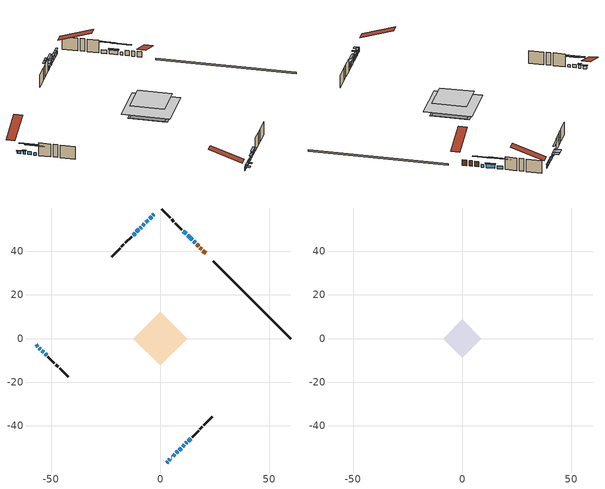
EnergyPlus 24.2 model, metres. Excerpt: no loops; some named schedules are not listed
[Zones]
conditioned space
 floor outside (Floor1 construction): -0.96,0 0,0.96 0.96,0 0,-0.96 z0.21
 floor adiabatic (Floor3 construction): -8.79,0 0,8.79 8.79,0 0,-8.79 z0.21
 floor adiabatic (AdiabaticFloorConstruction): -12.37,0 0,12.37 12.37,0 0,-12.37 z2.65
 floor foundation (Slab1 construction): -8.86,1.17 -1.17,8.86 8.86,-1.17 1.17,-8.86 z-0.3
 wall outside (AdiabaticWallConstruction 1): 20.79,39.02 19.59,40.22 / 18.94,40.88 18.2,41.61 / 17.55,42.27 16.63,43.19 z0.21:2.24
 wall outside (AdiabaticWallConstruction): 2.91,-56.9 3.33,-56.49 / 3.98,-55.83 4.4,-55.42 / -2.91,56.9 -3.33,56.49 z0.21:1.45; 15.97,43.85 15.32,44.49 z0.21:1.28; -56.9,-2.91 -56.04,-3.78 / -52.78,-7.04 -52.13,-7.69 z0.21:1.13; -3.98,55.83 -4.85,54.97 / -5.5,54.31 -6.58,53.24 / 8.69,-51.12 9.56,-50.26 / 14.67,45.15 12.51,47.31 z0.21:1.73; 5.05,-54.76 5.22,-54.6 z0.21:1.46; -7.24,52.58 -8.1,51.72 / 5.87,-53.94 6.73,-53.08 / 7.39,-52.43 8.04,-51.78 / -55.39,-4.43 -54.95,-4.86 / -8.75,51.06 -9.17,50.65 / 11.73,-48.08 12.16,-47.65 / -9.83,49.99 -10.9,48.91 / -11.56,48.26 -12.42,47.39 / 12.82,-47 13.94,-45.88 / -54.3,-5.52 -53.43,-6.38 / 11.85,47.96 10.56,49.26 z0.21:1.43; 10.21,-49.6 11.08,-48.74 z0.21:2.19
 wall outside (Wall1 construction): 14.59,-45.22 17.55,-42.27 / -51.47,-8.34 -48.52,-11.3 / -13.08,46.74 -16.03,43.78 / 9.9,49.91 6.95,52.87 z0.21:5.09
 wall outside (Wall2 construction): 18.2,-41.61 19.3,-40.52 / -47.86,-11.95 -46.77,-13.05 / -16.69,43.12 -17.79,42.03 / 6.29,53.52 5.19,54.62 z0.21:5.09
 wall outside (Wall3 construction): 19.96,-39.86 23.84,-35.98 / -46.11,-13.71 -42.23,-17.59 / -18.45,41.37 -22.33,37.49 / 4.54,55.28 0.66,59.16 z0.21:5.09
 wall foundation (FoundationWall1 construction): 59.82,0 24.36,35.45 z-0.3:0.21
 window (WindowConstruction 18): 2.91,-56.9 3.33,-56.49 z0.21:1.45
 window (WindowConstruction 6): 15.97,43.85 15.32,44.49 z0.21:1.28
 window (WindowConstruction 21): 3.98,-55.83 4.4,-55.42 z0.21:1.45
 window (WindowConstruction 22): -2.91,56.9 -3.33,56.49 z0.21:1.45
 window (WindowConstruction 7): -56.9,-2.91 -56.04,-3.77 z0.21:1.12
 window (WindowConstruction 8): -3.98,55.83 -4.84,54.97 z0.21:1.73
 window (WindowConstruction 9): -5.5,54.31 -6.58,53.24 z0.21:1.73
 window (WindowConstruction 19): 5.05,-54.76 5.21,-54.6 z0.21:1.45
 window (WindowConstruction 10): -7.24,52.58 -8.1,51.72 z0.21:1.43
 window (WindowConstruction 11): 5.87,-53.94 6.73,-53.08 z0.21:1.43
 window (WindowConstruction 12): 7.39,-52.43 8.04,-51.78 z0.21:1.43
 window (WindowConstruction 13): 8.69,-51.12 9.56,-50.26 z0.21:1.73
 window (WindowConstruction 14): 10.21,-49.6 11.08,-48.74 z0.21:2.19
 window (WindowConstruction 15): -55.38,-4.43 -54.95,-4.86 z0.21:1.43
 window (WindowConstruction 16): 14.67,45.15 12.51,47.31 z0.21:1.73
 window (WindowConstruction 20): -8.76,51.06 -9.17,50.65 z0.21:1.43
 window (WindowConstruction 17): 11.73,-48.08 12.16,-47.65 z0.21:1.43
 window (WindowConstruction): -9.83,49.99 -10.9,48.91 z0.21:1.43
 window (WindowConstruction 1): -11.56,48.26 -12.42,47.39 z0.21:1.43
 window (WindowConstruction 2): 12.82,-47 13.93,-45.88 z0.21:1.43
 window (WindowConstruction 3): -54.3,-5.52 -53.43,-6.38 z0.21:1.43
 window (WindowConstruction 4): -52.78,-7.04 -52.13,-7.68 z0.21:1.12
 window (WindowConstruction 5): 11.85,47.96 10.56,49.26 z0.21:1.43
 door (Door): 20.79,39.02 19.59,40.22 z0.21:2.24
 door (Door 1): 18.94,40.88 18.2,41.61 z0.21:2.24
 door (Door 2): 17.55,42.27 16.63,43.19 z0.21:2.24
 ceiling adiabatic (AdiabaticFloorConstruction): 0,-12.37 12.37,0 0,12.37 -12.37,0 z2.65
attic - vented
 floor to conditioned space (Floor2 construction Reversed): -8.79,0 0,8.79 8.79,0 0,-8.79 z5.09
 roof outside (Roof1 construction): 2.26,-57.56,5.09 -6.3,-49,9.12 -8.56,-51.26,9.12 0,-59.82,5.09; -57.56,-2.26,5.09 -49,6.3,9.12 -51.26,8.56,9.12 -59.82,0,5.09; -2.26,57.56,5.09 6.3,49,9.12 8.56,51.26,9.12 0,59.82,5.09; 21.45,38.37,5.09 12.89,29.81,9.12 15.15,27.55,9.12 23.7,36.11,5.09
shading: 3.54,-56.28 2.7,-57.11 3.99,-58.41 4.83,-57.57 z1.75; 13.17,46.65 18.13,41.69 18.56,42.12 13.6,47.08 z4.33; 4.83,-54.99 3.55,-56.26 3.98,-56.7 5.26,-55.42 z2.06; -3.76,56.06 -2.48,57.33 -2.91,57.77 -4.19,56.49 z2.06; -55.83,-3.99 -57.11,-2.7 -57.55,-3.13 -56.26,-4.42 z1.42; -5.06,54.76 -3.77,56.04 -4.2,56.48 -5.49,55.19 z2.03; -6.79,53.03 -5.29,54.53 -5.72,54.96 -7.22,53.46 z2.03; 5.43,-54.39 4.84,-54.97 6.14,-56.27 6.72,-55.68 z1.75; -8.31,51.51 -7.03,52.79 -7.46,53.22 -8.74,51.94 z1.73; 6.95,-52.87 5.66,-54.16 6.09,-54.59 7.38,-53.3 z1.73; 8.25,-51.57 7.18,-52.64 7.61,-53.07 8.68,-52 z1.73; 10.2,-49.62 8.05,-51.77 8.48,-52.2 10.63,-50.05 z2.65; 11.94,-47.88 9.35,-50.46 9.78,-50.9 12.37,-48.31 z3.41; -54.74,-5.07 -55.6,-4.22 -56.03,-4.65 -55.17,-5.5 z1.73; 12.3,47.52 14.88,44.94 15.31,45.37 12.73,47.95 z2.03; -9.6,50.22 -8.32,51.49 -10.05,53.22 -11.33,51.94 z2.04; 12.59,-47.22 11.3,-48.51 11.51,-48.73 12.81,-47.43 z2.04; -11.33,48.48 -9.39,50.42 -11.12,52.15 -13.06,50.21 z2.04; -14.58,45.24 -9.4,50.41 -9.83,50.84 -15.01,45.67 z4.48; 14.15,-45.67 12.61,-47.21 13.04,-47.64 14.58,-46.1 z1.73; -51.28,-8.54 -56.45,-3.36 -56.89,-3.79 -51.71,-8.97 z4.48; -49.97,-9.84 -54.94,-4.88 -55.37,-5.31 -50.4,-10.27 z4.18; 8.4,51.41 14.01,45.8 14.44,46.24 8.83,51.84 z4.48
[Building]
Building 1: Terrain=Suburbs
[Site:Location]
Whitehorse AP_YT: Latitude {deg}=60.71; Longitude {deg}=-135.07; Time Zone {hr}=-8; Elevation {m}=706; Keep Site Location Information=Yes
[Site:GroundTemperature:Shallow]
-5.4229, -7.73249, -7.91745, -6.82143, -2.42154, 1.95786, 5.75456, 8.15968, 8.36401, 6.40785, 2.70796, -1.53709
[Site:WaterMainsTemperature]
Calculation Method=Schedule; Temperature Schedule=mains temperature schedule
[Material] Roughness=Rough; Thermal Absorptance=0.9
Name | Thickness {m} | Conductivity {W/m-K} | Density {kg/m3} | Specific Heat {J/kg-K} | Solar Absorptance | Visible Absorptance
asphalt or fiberglass shingles | 0.00635 | 0.162714 | 1121.4 | 1465.45 | 0.4 | 0.4
ceiling loosefill ins | 0.254 | 0.0480833 | 16.02 | 1046.75 | 0.7 | 0.7
ceiling stud and cavity | 0.1397 | 0.07513 | 65.682 | 1177.47 | 0.7 | 0.7
concrete 4.0 in. | 0.1016 | 1.803125 | 2242.8 | 837.4 | 0.7 | 0.7
concrete 8.0 in. | 0.2032 | 1.803125 | 2242.8 | 837.4 | 0.7 | 0.7
door material | 0.04445 | 0.0451087 | 512.64 | 1214.23 | 0.7 | 0.7
exterior vertical ins | 0.00139922 | 0.029427 | 32.04 | 1214.23 | 0.7 | 0.7
floor covering | 0.0127 | 0.0433444 | 54.468 | 1339.84 | 0.6 | 0.6
floor covering 1 | 0.0127 | 9.015625 | 54.468 | 1339.84 | 0.6 | 0.6
floor rigid ins | 0.103632 | 0.029427 | 32.04 | 1214.23 | 0.7 | 0.7
floor rigid ins 1; wall rigid ins 1 | 0.512978 | 0.029427 | 32.04 | 1214.23 | 0.7 | 0.7
floor stud and cavity | 0.1397 | 0.135112 | 92.3553 | 1139.71 | 0.7 | 0.7
floor stud and cavity 1 | 0.0889 | 0.233522 | 50.32683 | 1063.81 | 0.7 | 0.7
floor stud and cavity 2 | 0.1397 | 1.75129 | 37.0049 | 1207.88 | 0.7 | 0.7
furniture material conditioned space 1 | 0.1524 | 0.115458 | 640.8 | 1214.23 | 0.6 | 0.6
gypsum board | 0.0127 | 0.160291 | 801 | 837.4 | 0.6 | 0.6
gypsum board 1 | 0.0127 | 0.160291 | 801 | 837.4 | 0.7 | 0.7
osb sheathing 0.5 in. | 0.0127 | 0.115458 | 512.64 | 1214.23 | 0.7 | 0.7
osb sheathing 0.75 in. | 0.01905 | 0.115458 | 512.64 | 1214.23 | 0.7 | 0.7
wall rigid ins | 0.051816 | 0.029427 | 32.04 | 1214.23 | 0.7 | 0.7
wall stud and cavity | 0.1397 | 0.230639 | 139.0536 | 1170.24 | 0.7 | 0.7
wall stud and cavity 1 | 0.1397 | 0.204483 | 139.0536 | 1170.24 | 0.7 | 0.7
wall stud and cavity 2 | 0.1397 | 0.221002 | 139.0536 | 1170.24 | 0.7 | 0.7
wall stud and cavity 3 | 0.0889 | 0.380278 | 52.3479 | 1209.89 | 0.7 | 0.7
wall stud and cavity 4 | 0.0889 | 0.391764 | 83.0341 | 1211.67 | 0.7 | 0.7
wood siding | 0.0254 | 0.102417 | 544.68 | 1172.36 | 0.4 | 0.4
wood siding 1; wood siding 2 | 0.0254 | 0.102417 | 544.68 | 1172.36 | 0.7 | 0.7
[WindowMaterial:SimpleGlazingSystem]
Name | U-Factor {W/m2-K} | Solar Heat Gain Coefficient
WindowMaterial | 0.944819 | 0.25
WindowMaterial 1 | 0.969802 | 0.25
WindowMaterial 10 | 0.921539 | 0.25
WindowMaterial 11 | 1.104371 | 0.23
WindowMaterial 12 | 1.51432 | 0.18
WindowMaterial 13 | 2.76291 | 0.62
WindowMaterial 2 | 0.941412 | 0.25
WindowMaterial 3 | 1.05157 | 0.24
WindowMaterial 4 | 1.095854 | 0.23
WindowMaterial 5 | 1.02885 | 0.24
WindowMaterial 6 | 1.13163 | 0.23
WindowMaterial 7 | 1.07428 | 0.23
WindowMaterial 8 | 0.9187 | 0.25
WindowMaterial 9 | 1.01182 | 0.24
[Construction]
AdiabaticFloorConstruction: floor stud and cavity 2, floor rigid ins 1, osb sheathing 0.75 in., floor covering
AdiabaticWallConstruction: wood siding 1, wall rigid ins 1, wall stud and cavity 3, gypsum board
AdiabaticWallConstruction 1: wood siding 2, wall rigid ins 1, wall stud and cavity 3, gypsum board
Door; Door 1; Door 2: door material
Floor1 construction: floor stud and cavity, floor rigid ins, osb sheathing 0.75 in., floor covering
Floor2 construction Reversed: gypsum board, ceiling stud and cavity, ceiling loosefill ins
Floor3 construction: floor stud and cavity 1, floor covering 1
FoundationWall1 construction: concrete 8.0 in., gypsum board 1
furniture construction conditioned space 1: furniture material conditioned space 1
PartitionWallConstruction: gypsum board, wall stud and cavity 4, gypsum board
Roof1 construction: asphalt or fiberglass shingles
Slab1 construction: concrete 4.0 in.
Wall1 construction: wood siding, wall rigid ins, osb sheathing 0.5 in., wall stud and cavity, gypsum board
Wall2 construction: wood siding, wall rigid ins, osb sheathing 0.5 in., wall stud and cavity 1, gypsum board
Wall3 construction: wood siding, wall rigid ins, osb sheathing 0.5 in., wall stud and cavity 2, gypsum board
WindowConstruction: WindowMaterial
WindowConstruction 1; WindowConstruction 10; WindowConstruction 11; WindowConstruction 3: WindowMaterial 1
WindowConstruction 12: WindowMaterial 9
WindowConstruction 13; WindowConstruction 16; WindowConstruction 8: WindowMaterial 7
WindowConstruction 14: WindowMaterial 10
WindowConstruction 15; WindowConstruction 17; WindowConstruction 5: WindowMaterial 4
WindowConstruction 18: WindowMaterial 11
WindowConstruction 19: WindowMaterial 12
WindowConstruction 2: WindowMaterial 2
WindowConstruction 20; WindowConstruction 21; WindowConstruction 22: WindowMaterial 13
WindowConstruction 4: WindowMaterial 3
WindowConstruction 6: WindowMaterial 5
WindowConstruction 7: WindowMaterial 6
WindowConstruction 9: WindowMaterial 8
[Zone] Multiplier=1; Part of Total Floor Area=Yes
Name | Volume {m3}
attic - vented | 101.116
conditioned space | 824.4
[Space]
Name | Zone | Volume {m3}
attic - vented 1 | attic - vented | 101.116
conditioned space 1 | conditioned space | 824.4
[ZoneInfiltration:EffectiveLeakageArea]
infil attic - vented 1: Zone or Space=attic - vented 1; Schedule=Always On Discrete; Effective Air Leakage Area {cm2}=4875.79; Stack Coefficient=0.000280535; Wind Coefficient=1.13165e-05
[ZoneMixing]
whole house fan mix: Zone or Space=attic - vented; Schedule=Always On Continuous; Design Flow Rate Calculation Method=Flow/Zone; Design Flow Rate {m3/s}=0; Source Zone or Space=conditioned space
[SurfaceProperty:ExposedFoundationPerimeter]
Slab1: Exposed Perimeter Calculation Method=TotalExposedPerimeter; Total Exposed Perimeter {m}=50.14
[InternalMass] Zone or ZoneList=conditioned space; Space or SpaceList=conditioned space 1
Name | Construction | Surface Area {m2}
furniture mass conditioned space 1 | furniture construction conditioned space 1 | 246.584
partition wall mass | PartitionWallConstruction | 462.06
[Lights]
interior lighting: Zone or ZoneList or Space or SpaceList=conditioned space 1; Schedule=interior lighting schedule; Design Level Calculation Method=LightingLevel; Lighting Level {W}=343.2; Return Air Fraction=0; Fraction Radiant=0.6; Fraction Visible=0.2; Fraction Replaceable=1
[People]
occupants: Zone or ZoneList or Space or SpaceList=conditioned space 1; Number of People Schedule=occupants schedule; Number of People Calculation Method=People; Number of People=3; Fraction Radiant=0.314171; Sensible Heat Fraction=0.56303; Activity Level Schedule=occupants activity schedule; Carbon Dioxide Generation Rate {m3/s-W}=0; Enable ASHRAE 55 Comfort Warnings=No; Mean Radiant Temperature Calculation Type=EnclosureAveraged
[ElectricEquipment] Zone or ZoneList or Space or SpaceList=conditioned space 1; Design Level Calculation Method=EquipmentLevel
Name | Schedule | Design Level {W} | Fraction Latent | Fraction Radiant | Fraction Lost
clothes dryer | clothes dryer schedule | 140.772 | 0.015 | 0.081 | 0.85
clothes washer | clothes washer schedule | 32.1985 | 0.03 | 0.162 | 0.7
cooking range | cooking range schedule | 215.147 | 0.08 | 0.432 | 0.2
dishwasher | dishwasher schedule | 66.8632 | 0.3 | 0.18 | 0.4
fridge | fridge schedule | 72.9452 | 0 | 0.6 | 0
mech vent bath fan 0 | mech vent bath fan 0 schedule | 25.1 | 0 | 0 | 1
mech vent bath fan 1 | mech vent bath fan 1 schedule | 25.1 | 0 | 0 | 1
mech vent house fan | mech vent house fan schedule | 19.9167 | 0 | 0 | 0.5
mech vent house fan cfis | mech vent house fan cfis schedule | 0 | 0 | 0 | 0
mech vent range fan 0 | mech vent range fan 0 schedule | 57 | 0 | 0 | 1
misc plug loads | misc plug loads schedule | 494.7 | 0.045 | 0.513 | 0.1
whole house fan | Always On Discrete | 0 | 0 | 0 | 1
[OtherEquipment] Zone or ZoneList or Space or SpaceList=conditioned space 1; Design Level Calculation Method=EquipmentLevel
Name | Fuel Type | Schedule | Design Level {W} | Fraction Latent | Fraction Radiant | Fraction Lost
clothes dryer 1 | Electricity | clothes dryer schedule | 0 | 0.015 | 0.081 | 0.85
cooking range 1 | Electricity | cooking range schedule | 0 | 0.08 | 0.432 | 0.2
general water use latent | None | general water use schedule | 62.594 | 1 | 0 | 0
general water use sensible | None | general water use schedule | -61.6891 | 0 | 0.6 | 0
mech vent house fan latent load | None | Always On Discrete | 0 | 1 | 0 | 0
mech vent house fan sensible load | None | Always On Discrete | 0 | 0 | 0 | 0
water heater energy adjustment1 | Electricity | Always On Discrete | 0.01 | 0 | 0 | 1
[ZoneInfiltration:DesignFlowRate] Zone or ZoneList or Space or SpaceList=conditioned space 1; Schedule=Always On Discrete; Design Flow Rate Calculation Method=Flow/Zone; Design Flow Rate {m3/s}=0
infil flow; natural vent flow; whole house fan flow
[Foundation:Kiva]
Foundation Kiva 1: Initial Indoor Air Temperature {C}=18; Wall Height Above Grade {m}=0.209977; Wall Depth Below Slab {m}=0.2032; Custom Block Material Name 1=exterior vertical ins; Custom Block Depth 1 {m}=0.509991; Custom Block X Position 1 {m}=0.2159; Custom Block Z Position 1 {m}=0
[Foundation:Kiva:Settings]
Soil Conductivity {W/m-K}=0.849921; Soil Density {kg/m3}=1842.3; Soil Specific Heat {J/kg-K}=418.7; Ground Solar Absorptivity=0.9; Ground Thermal Absorptivity=0.9; Ground Surface Roughness {m}=0.03; Far-Field Width {m}=40; Deep-Ground Boundary Condition=ZeroFlux; Deep-Ground Depth {m}=40; Minimum Cell Dimension {m}=0.2; Maximum Cell Growth Coefficient=3; Simulation Timestep=Timestep
[Exterior:Lights]
exterior lighting: Schedule=exterior lighting schedule; Design Level {W}=75.6
[Schedule:Constant]
Name | Hourly Value
Always On Continuous; mech vent house fan schedule; mech vent house fan cfis schedule; Always On Discrete | 1
occupants activity schedule | 117.228
fridge schedule | 0
[Schedule:Week:Daily]
interior lighting schedule Week Rule - Jan1-Jan27: interior lighting schedule day, interior lighting schedule day, interior lighting schedule day, interior lighting schedule day, interior lighting schedule day, interior lighting schedule day, interior lighting schedule day, interior lighting schedule default day, interior lighting schedule default day, interior lighting schedule default day, interior lighting schedule default day, interior lighting schedule default day
interior lighting schedule Week Rule - Jan28-Feb3: interior lighting schedule day, interior lighting schedule day, interior lighting schedule day, interior lighting schedule day, interior lighting schedule day 1, interior lighting schedule day 1, interior lighting schedule day 1, interior lighting schedule default day, interior lighting schedule default day, interior lighting schedule default day, interior lighting schedule default day, interior lighting schedule default day
interior lighting schedule Week Rule - Feb4-Feb24: interior lighting schedule day 1, interior lighting schedule day 1, interior lighting schedule day 1, interior lighting schedule day 1, interior lighting schedule day 1, interior lighting schedule day 1, interior lighting schedule day 1, interior lighting schedule default day, interior lighting schedule default day, interior lighting schedule default day, interior lighting schedule default day, interior lighting schedule default day
interior lighting schedule Week Rule - Feb25-Mar3: interior lighting schedule day 1, interior lighting schedule day 1, interior lighting schedule day 1, interior lighting schedule day 1, interior lighting schedule day 2, interior lighting schedule day 2, interior lighting schedule day 2, interior lighting schedule default day, interior lighting schedule default day, interior lighting schedule default day, interior lighting schedule default day, interior lighting schedule default day
interior lighting schedule Week Rule - Mar4-Mar31: interior lighting schedule day 2, interior lighting schedule day 2, interior lighting schedule day 2, interior lighting schedule day 2, interior lighting schedule day 2, interior lighting schedule day 2, interior lighting schedule day 2, interior lighting schedule default day, interior lighting schedule default day, interior lighting schedule default day, interior lighting schedule default day, interior lighting schedule default day
interior lighting schedule Week Rule - Apr1-Apr28: interior lighting schedule day 3, interior lighting schedule day 3, interior lighting schedule day 3, interior lighting schedule day 3, interior lighting schedule day 3, interior lighting schedule day 3, interior lighting schedule day 3, interior lighting schedule default day, interior lighting schedule default day, interior lighting schedule default day, interior lighting schedule default day, interior lighting schedule default day
interior lighting schedule Week Rule - Apr29-May5: interior lighting schedule day 3, interior lighting schedule day 3, interior lighting schedule day 4, interior lighting schedule day 4, interior lighting schedule day 4, interior lighting schedule day 4, interior lighting schedule day 4, interior lighting schedule default day, interior lighting schedule default day, interior lighting schedule default day, interior lighting schedule default day, interior lighting schedule default day
interior lighting schedule Week Rule - May6-May26: interior lighting schedule day 4, interior lighting schedule day 4, interior lighting schedule day 4, interior lighting schedule day 4, interior lighting schedule day 4, interior lighting schedule day 4, interior lighting schedule day 4, interior lighting schedule default day, interior lighting schedule default day, interior lighting schedule default day, interior lighting schedule default day, interior lighting schedule default day
interior lighting schedule Week Rule - May27-Jun2: interior lighting schedule day 4, interior lighting schedule day 4, interior lighting schedule day 4, interior lighting schedule day 4, interior lighting schedule day 4, interior lighting schedule day 5, interior lighting schedule day 5, interior lighting schedule default day, interior lighting schedule default day, interior lighting schedule default day, interior lighting schedule default day, interior lighting schedule default day
interior lighting schedule Week Rule - Jun3-Jun30: interior lighting schedule day 5, interior lighting schedule day 5, interior lighting schedule day 5, interior lighting schedule day 5, interior lighting schedule day 5, interior lighting schedule day 5, interior lighting schedule day 5, interior lighting schedule default day, interior lighting schedule default day, interior lighting schedule default day, interior lighting schedule default day, interior lighting schedule default day
interior lighting schedule Week Rule - Jul1-Jul28: interior lighting schedule day 6, interior lighting schedule day 6, interior lighting schedule day 6, interior lighting schedule day 6, interior lighting schedule day 6, interior lighting schedule day 6, interior lighting schedule day 6, interior lighting schedule default day, interior lighting schedule default day, interior lighting schedule default day, interior lighting schedule default day, interior lighting schedule default day
interior lighting schedule Week Rule - Jul29-Aug4: interior lighting schedule day 6, interior lighting schedule day 6, interior lighting schedule day 6, interior lighting schedule day 7, interior lighting schedule day 7, interior lighting schedule day 7, interior lighting schedule day 7, interior lighting schedule default day, interior lighting schedule default day, interior lighting schedule default day, interior lighting schedule default day, interior lighting schedule default day
interior lighting schedule Week Rule - Aug5-Aug25: interior lighting schedule day 7, interior lighting schedule day 7, interior lighting schedule day 7, interior lighting schedule day 7, interior lighting schedule day 7, interior lighting schedule day 7, interior lighting schedule day 7, interior lighting schedule default day, interior lighting schedule default day, interior lighting schedule default day, interior lighting schedule default day, interior lighting schedule default day
interior lighting schedule Week Rule - Aug26-Sep1: interior lighting schedule day 7, interior lighting schedule day 7, interior lighting schedule day 7, interior lighting schedule day 7, interior lighting schedule day 7, interior lighting schedule day 7, interior lighting schedule day 8, interior lighting schedule default day, interior lighting schedule default day, interior lighting schedule default day, interior lighting schedule default day, interior lighting schedule default day
interior lighting schedule Week Rule - Sep2-Sep29: interior lighting schedule day 8, interior lighting schedule day 8, interior lighting schedule day 8, interior lighting schedule day 8, interior lighting schedule day 8, interior lighting schedule day 8, interior lighting schedule day 8, interior lighting schedule default day, interior lighting schedule default day, interior lighting schedule default day, interior lighting schedule default day, interior lighting schedule default day
interior lighting schedule Week Rule - Sep30-Oct6: interior lighting schedule day 8, interior lighting schedule day 9, interior lighting schedule day 9, interior lighting schedule day 9, interior lighting schedule day 9, interior lighting schedule day 9, interior lighting schedule day 9, interior lighting schedule default day, interior lighting schedule default day, interior lighting schedule default day, interior lighting schedule default day, interior lighting schedule default day
interior lighting schedule Week Rule - Oct7-Oct27: interior lighting schedule day 9, interior lighting schedule day 9, interior lighting schedule day 9, interior lighting schedule day 9, interior lighting schedule day 9, interior lighting schedule day 9, interior lighting schedule day 9, interior lighting schedule default day, interior lighting schedule default day, interior lighting schedule default day, interior lighting schedule default day, interior lighting schedule default day
interior lighting schedule Week Rule - Oct28-Nov3: interior lighting schedule day 9, interior lighting schedule day 9, interior lighting schedule day 9, interior lighting schedule day 9, interior lighting schedule day 10, interior lighting schedule day 10, interior lighting schedule day 10, interior lighting schedule default day, interior lighting schedule default day, interior lighting schedule default day, interior lighting schedule default day, interior lighting schedule default day
interior lighting schedule Week Rule - Nov4-Nov24: interior lighting schedule day 10, interior lighting schedule day 10, interior lighting schedule day 10, interior lighting schedule day 10, interior lighting schedule day 10, interior lighting schedule day 10, interior lighting schedule day 10, interior lighting schedule default day, interior lighting schedule default day, interior lighting schedule default day, interior lighting schedule default day, interior lighting schedule default day
interior lighting schedule Week Rule - Nov25-Dec1: interior lighting schedule day 10, interior lighting schedule day 10, interior lighting schedule day 10, interior lighting schedule day 10, interior lighting schedule day 10, interior lighting schedule day 10, interior lighting schedule day 11, interior lighting schedule default day, interior lighting schedule default day, interior lighting schedule default day, interior lighting schedule default day, interior lighting schedule default day
interior lighting schedule Week Rule - Dec2-Dec31: interior lighting schedule day 11, interior lighting schedule day 11, interior lighting schedule day 11, interior lighting schedule day 11, interior lighting schedule day 11, interior lighting schedule day 11, interior lighting schedule day 11, interior lighting schedule default day, interior lighting schedule default day, interior lighting schedule default day, interior lighting schedule default day, interior lighting schedule default day
occupants schedule Week Rule - Jan1-Dec31: occupants schedule day, occupants schedule day, occupants schedule day, occupants schedule day, occupants schedule day, occupants schedule day, occupants schedule day, occupants schedule default day, occupants schedule default day, occupants schedule default day, occupants schedule default day, occupants schedule default day
clothes dryer schedule Week Rule - Jan1-Dec31: clothes dryer schedule day, clothes dryer schedule day, clothes dryer schedule day, clothes dryer schedule day, clothes dryer schedule day, clothes dryer schedule day, clothes dryer schedule day, clothes dryer schedule default day, clothes dryer schedule default day, clothes dryer schedule default day, clothes dryer schedule default day, clothes dryer schedule default day
clothes washer schedule Week Rule - Jan1-Dec31: clothes washer schedule day, clothes washer schedule day, clothes washer schedule day, clothes washer schedule day, clothes washer schedule day, clothes washer schedule day, clothes washer schedule day, clothes washer schedule default day, clothes washer schedule default day, clothes washer schedule default day, clothes washer schedule default day, clothes washer schedule default day
cooking range schedule Week Rule - Jan1-Dec31: cooking range schedule day, cooking range schedule day, cooking range schedule day, cooking range schedule day, cooking range schedule day, cooking range schedule day, cooking range schedule day, cooking range schedule default day, cooking range schedule default day, cooking range schedule default day, cooking range schedule default day, cooking range schedule default day
dishwasher schedule Week Rule - Jan1-Dec31: dishwasher schedule day, dishwasher schedule day, dishwasher schedule day, dishwasher schedule day, dishwasher schedule day, dishwasher schedule day, dishwasher schedule day, dishwasher schedule default day, dishwasher schedule default day, dishwasher schedule default day, dishwasher schedule default day, dishwasher schedule default day
mech vent bath fan 0 schedule Week Rule - Jan1-Dec31: mech vent bath fan 0 schedule day, mech vent bath fan 0 schedule day, mech vent bath fan 0 schedule day, mech vent bath fan 0 schedule day, mech vent bath fan 0 schedule day, mech vent bath fan 0 schedule day, mech vent bath fan 0 schedule day, mech vent bath fan 0 schedule default day, mech vent bath fan 0 schedule default day, mech vent bath fan 0 schedule default day, mech vent bath fan 0 schedule default day, mech vent bath fan 0 schedule default day
mech vent bath fan 1 schedule Week Rule - Jan1-Dec31: mech vent bath fan 1 schedule day, mech vent bath fan 1 schedule day, mech vent bath fan 1 schedule day, mech vent bath fan 1 schedule day, mech vent bath fan 1 schedule day, mech vent bath fan 1 schedule day, mech vent bath fan 1 schedule day, mech vent bath fan 1 schedule default day, mech vent bath fan 1 schedule default day, mech vent bath fan 1 schedule default day, mech vent bath fan 1 schedule default day, mech vent bath fan 1 schedule default day
mech vent range fan 0 schedule Week Rule - Jan1-Dec31: mech vent range fan 0 schedule day, mech vent range fan 0 schedule day, mech vent range fan 0 schedule day, mech vent range fan 0 schedule day, mech vent range fan 0 schedule day, mech vent range fan 0 schedule day, mech vent range fan 0 schedule day, mech vent range fan 0 schedule default day, mech vent range fan 0 schedule default day, mech vent range fan 0 schedule default day, mech vent range fan 0 schedule default day, mech vent range fan 0 schedule default day
misc plug loads schedule Week Rule - Jan1-Dec31: misc plug loads schedule day, misc plug loads schedule day, misc plug loads schedule day, misc plug loads schedule day, misc plug loads schedule day, misc plug loads schedule day, misc plug loads schedule day, misc plug loads schedule default day, misc plug loads schedule default day, misc plug loads schedule default day, misc plug loads schedule default day, misc plug loads schedule default day
general water use schedule Week Rule - Jan1-Dec31: general water use schedule day, general water use schedule day, general water use schedule day, general water use schedule day, general water use schedule day, general water use schedule day, general water use schedule day, general water use schedule default day, general water use schedule default day, general water use schedule default day, general water use schedule default day, general water use schedule default day
exterior lighting schedule Week Rule - Jan1-Jan27: exterior lighting schedule day, exterior lighting schedule day, exterior lighting schedule day, exterior lighting schedule day, exterior lighting schedule day, exterior lighting schedule day, exterior lighting schedule day, exterior lighting schedule default day, exterior lighting schedule default day, exterior lighting schedule default day, exterior lighting schedule default day, exterior lighting schedule default day
exterior lighting schedule Week Rule - Jan28-Feb3: exterior lighting schedule day, exterior lighting schedule day, exterior lighting schedule day, exterior lighting schedule day, exterior lighting schedule day 1, exterior lighting schedule day 1, exterior lighting schedule day 1, exterior lighting schedule default day, exterior lighting schedule default day, exterior lighting schedule default day, exterior lighting schedule default day, exterior lighting schedule default day
exterior lighting schedule Week Rule - Feb4-Feb24: exterior lighting schedule day 1, exterior lighting schedule day 1, exterior lighting schedule day 1, exterior lighting schedule day 1, exterior lighting schedule day 1, exterior lighting schedule day 1, exterior lighting schedule day 1, exterior lighting schedule default day, exterior lighting schedule default day, exterior lighting schedule default day, exterior lighting schedule default day, exterior lighting schedule default day
exterior lighting schedule Week Rule - Feb25-Mar3: exterior lighting schedule day 1, exterior lighting schedule day 1, exterior lighting schedule day 1, exterior lighting schedule day 1, exterior lighting schedule day 2, exterior lighting schedule day 2, exterior lighting schedule day 2, exterior lighting schedule default day, exterior lighting schedule default day, exterior lighting schedule default day, exterior lighting schedule default day, exterior lighting schedule default day
exterior lighting schedule Week Rule - Mar4-Mar31: exterior lighting schedule day 2, exterior lighting schedule day 2, exterior lighting schedule day 2, exterior lighting schedule day 2, exterior lighting schedule day 2, exterior lighting schedule day 2, exterior lighting schedule day 2, exterior lighting schedule default day, exterior lighting schedule default day, exterior lighting schedule default day, exterior lighting schedule default day, exterior lighting schedule default day
exterior lighting schedule Week Rule - Apr1-Apr28: exterior lighting schedule day 3, exterior lighting schedule day 3, exterior lighting schedule day 3, exterior lighting schedule day 3, exterior lighting schedule day 3, exterior lighting schedule day 3, exterior lighting schedule day 3, exterior lighting schedule default day, exterior lighting schedule default day, exterior lighting schedule default day, exterior lighting schedule default day, exterior lighting schedule default day
exterior lighting schedule Week Rule - Apr29-May5: exterior lighting schedule day 3, exterior lighting schedule day 3, exterior lighting schedule day 4, exterior lighting schedule day 4, exterior lighting schedule day 4, exterior lighting schedule day 4, exterior lighting schedule day 4, exterior lighting schedule default day, exterior lighting schedule default day, exterior lighting schedule default day, exterior lighting schedule default day, exterior lighting schedule default day
exterior lighting schedule Week Rule - May6-May26: exterior lighting schedule day 4, exterior lighting schedule day 4, exterior lighting schedule day 4, exterior lighting schedule day 4, exterior lighting schedule day 4, exterior lighting schedule day 4, exterior lighting schedule day 4, exterior lighting schedule default day, exterior lighting schedule default day, exterior lighting schedule default day, exterior lighting schedule default day, exterior lighting schedule default day
exterior lighting schedule Week Rule - May27-Jun2: exterior lighting schedule day 4, exterior lighting schedule day 4, exterior lighting schedule day 4, exterior lighting schedule day 4, exterior lighting schedule day 4, exterior lighting schedule day 5, exterior lighting schedule day 5, exterior lighting schedule default day, exterior lighting schedule default day, exterior lighting schedule default day, exterior lighting schedule default day, exterior lighting schedule default day
exterior lighting schedule Week Rule - Jun3-Jun30: exterior lighting schedule day 5, exterior lighting schedule day 5, exterior lighting schedule day 5, exterior lighting schedule day 5, exterior lighting schedule day 5, exterior lighting schedule day 5, exterior lighting schedule day 5, exterior lighting schedule default day, exterior lighting schedule default day, exterior lighting schedule default day, exterior lighting schedule default day, exterior lighting schedule default day
exterior lighting schedule Week Rule - Jul1-Jul28: exterior lighting schedule day 6, exterior lighting schedule day 6, exterior lighting schedule day 6, exterior lighting schedule day 6, exterior lighting schedule day 6, exterior lighting schedule day 6, exterior lighting schedule day 6, exterior lighting schedule default day, exterior lighting schedule default day, exterior lighting schedule default day, exterior lighting schedule default day, exterior lighting schedule default day
[Schedule:Year]
interior lighting schedule: interior lighting schedule Week Rule - Jan1-Jan27, 1, 1, 1, 27, interior lighting schedule Week Rule - Jan28-Feb3, 1, 28, 2, 3, interior lighting schedule Week Rule - Feb4-Feb24, 2, 4, 2, 24, interior lighting schedule Week Rule - Feb25-Mar3, 2, 25, 3, 3, interior lighting schedule Week Rule - Mar4-Mar31, 3, 4, 3, 31, interior lighting schedule Week Rule - Apr1-Apr28, 4, 1, 4, 28, interior lighting schedule Week Rule - Apr29-May5, 4, 29, 5, 5, interior lighting schedule Week Rule - May6-May26, 5, 6, 5, 26, interior lighting schedule Week Rule - May27-Jun2, 5, 27, 6, 2, interior lighting schedule Week Rule - Jun3-Jun30, 6, 3, 6, 30, interior lighting schedule Week Rule - Jul1-Jul28, 7, 1, 7, 28, interior lighting schedule Week Rule - Jul29-Aug4, 7, 29, 8, 4, interior lighting schedule Week Rule - Aug5-Aug25, 8, 5, 8, 25, interior lighting schedule Week Rule - Aug26-Sep1, 8, 26, 9, 1, interior lighting schedule Week Rule - Sep2-Sep29, 9, 2, 9, 29, interior lighting schedule Week Rule - Sep30-Oct6, 9, 30, 10, 6, interior lighting schedule Week Rule - Oct7-Oct27, 10, 7, 10, 27, interior lighting schedule Week Rule - Oct28-Nov3, 10, 28, 11, 3, interior lighting schedule Week Rule - Nov4-Nov24, 11, 4, 11, 24, interior lighting schedule Week Rule - Nov25-Dec1, 11, 25, 12, 1, interior lighting schedule Week Rule - Dec2-Dec31, 12, 2, 12, 31
occupants schedule: occupants schedule Week Rule - Jan1-Dec31, 1, 1, 12, 31
clothes dryer schedule: clothes dryer schedule Week Rule - Jan1-Dec31, 1, 1, 12, 31
clothes washer schedule: clothes washer schedule Week Rule - Jan1-Dec31, 1, 1, 12, 31
cooking range schedule: cooking range schedule Week Rule - Jan1-Dec31, 1, 1, 12, 31
dishwasher schedule: dishwasher schedule Week Rule - Jan1-Dec31, 1, 1, 12, 31
mech vent bath fan 0 schedule: mech vent bath fan 0 schedule Week Rule - Jan1-Dec31, 1, 1, 12, 31
mech vent bath fan 1 schedule: mech vent bath fan 1 schedule Week Rule - Jan1-Dec31, 1, 1, 12, 31
mech vent range fan 0 schedule: mech vent range fan 0 schedule Week Rule - Jan1-Dec31, 1, 1, 12, 31
misc plug loads schedule: misc plug loads schedule Week Rule - Jan1-Dec31, 1, 1, 12, 31
general water use schedule: general water use schedule Week Rule - Jan1-Dec31, 1, 1, 12, 31
exterior lighting schedule: exterior lighting schedule Week Rule - Jan1-Jan27, 1, 1, 1, 27, exterior lighting schedule Week Rule - Jan28-Feb3, 1, 28, 2, 3, exterior lighting schedule Week Rule - Feb4-Feb24, 2, 4, 2, 24, exterior lighting schedule Week Rule - Feb25-Mar3, 2, 25, 3, 3, exterior lighting schedule Week Rule - Mar4-Mar31, 3, 4, 3, 31, exterior lighting schedule Week Rule - Apr1-Apr28, 4, 1, 4, 28, exterior lighting schedule Week Rule - Apr29-May5, 4, 29, 5, 5, exterior lighting schedule Week Rule - May6-May26, 5, 6, 5, 26, exterior lighting schedule Week Rule - May27-Jun2, 5, 27, 6, 2, exterior lighting schedule Week Rule - Jun3-Jun30, 6, 3, 6, 30, exterior lighting schedule Week Rule - Jul1-Jul28, 7, 1, 7, 28, exterior lighting schedule Week Rule - Jul29-Aug4, 7, 29, 8, 4, exterior lighting schedule Week Rule - Aug5-Aug25, 8, 5, 8, 25, exterior lighting schedule Week Rule - Aug26-Sep1, 8, 26, 9, 1, exterior lighting schedule Week Rule - Sep2-Sep29, 9, 2, 9, 29, exterior lighting schedule Week Rule - Sep30-Oct6, 9, 30, 10, 6, exterior lighting schedule Week Rule - Oct7-Oct27, 10, 7, 10, 27, exterior lighting schedule Week Rule - Oct28-Nov3, 10, 28, 11, 3, exterior lighting schedule Week Rule - Nov4-Nov24, 11, 4, 11, 24, exterior lighting schedule Week Rule - Nov25-Dec1, 11, 25, 12, 1, exterior lighting schedule Week Rule - Dec2-Dec31, 12, 2, 12, 31
[Schedule:Compact]
mains temperature schedule: Through: 01/01, For: AllDays, Until: 24:00, 1.27556, Through: 01/02, For: AllDays, Until: 24:00, 1.21222, Through: 01/03, For: AllDays, Until: 24:00, 1.15, Through: 01/04, For: AllDays, Until: 24:00, 1.08833, Through: 01/05, For: AllDays, Until: 24:00, 1.02778, Through: 01/06, For: AllDays, Until: 24:00, 0.967222, Through: 01/07, For: AllDays, Until: 24:00, 0.907778, Through: 01/08, For: AllDays, Until: 24:00, 0.848889, Through: 01/09, For: AllDays, Until: 24:00, 0.791111, Through: 01/10, For: AllDays, Until: 24:00, 0.733333, Through: 01/11, For: AllDays, Until: 24:00, 0.677222, Through: 01/12, For: AllDays, Until: 24:00, 0.621111, Through: 01/13, For: AllDays, Until: 24:00, 0.566667, Through: 01/14, For: AllDays, Until: 24:00, 0.512222, Through: 01/15, For: AllDays, Until: 24:00, 0.459444, Through: 01/16, For: AllDays, Until: 24:00, 0.407222, Through: 01/17, For: AllDays, Until: 24:00, 0.355556, Through: 01/18, For: AllDays, Until: 24:00, 0.305, Through: 01/19, For: AllDays, Until: 24:00, 0.255556, Through: 01/20, For: AllDays, Until: 24:00, 0.206667, Through: 01/21, For: AllDays, Until: 24:00, 0.158889, Through: 01/22, For: AllDays, Until: 24:00, 0.112222, Through: 01/23, For: AllDays, Until: 24:00, 0.0666667, Through: 01/24, For: AllDays, Until: 24:00, 0.0216667, Through: 01/25, For: AllDays, Until: 24:00, 0, Through: 01/26, For: AllDays, Until: 24:00, 0, Through: 01/27, For: AllDays, Until: 24:00, 0, Through: 01/28, For: AllDays, Until: 24:00, 0, Through: 01/29, For: AllDays, Until: 24:00, 0, Through: 01/30, For: AllDays, Until: 24:00, 0, Through: 01/31, For: AllDays, Until: 24:00, 0, Through: 02/01, For: AllDays, Until: 24:00, 0, Through: 02/02, For: AllDays, Until: 24:00, 0, Through: 02/03, For: AllDays, Until: 24:00, 0, Through: 02/04, For: AllDays, Until: 24:00, 0, Through: 02/05, For: AllDays, Until: 24:00, 0, Through: 02/06, For: AllDays, Until: 24:00, 0, Through: 02/07, For: AllDays, Until: 24:00, 0, Through: 02/08, For: AllDays, Until: 24:00, 0, Through: 02/09, For: AllDays, Until: 24:00, 0, Through: 02/10, For: AllDays, Until: 24:00, 0, Through: 02/11, For: AllDays, Until: 24:00, 0, Through: 02/12, For: AllDays, Until: 24:00, 0, Through: 02/13, For: AllDays, Until: 24:00, 0, Through: 02/14, For: AllDays, Until: 24:00, 0, Through: 02/15, For: AllDays, Until: 24:00, 0, Through: 02/16, For: AllDays, Until: 24:00, 0, Through: 02/17, For: AllDays, Until: 24:00, 0, Through: 02/18, For: AllDays, Until: 24:00, 0, Through: 02/19, For: AllDays, Until: 24:00, 0, Through: 02/20, For: AllDays, Until: 24:00, 0, Through: 02/21, For: AllDays, Until: 24:00, 0, Through: 02/22, For: AllDays, Until: 24:00, 0, Through: 02/23, For: AllDays, Until: 24:00, 0, Through: 02/24, For: AllDays, Until: 24:00, 0, Through: 02/25, For: AllDays, Until: 24:00, 0, Through: 02/26, For: AllDays, Until: 24:00, 0, Through: 02/27, For: AllDays, Until: 24:00, 0, Through: 02/28, For: AllDays, Until: 24:00, 0, Through: 03/01, For: AllDays, Until: 24:00, 0, Through: 03/02, For: AllDays, Until: 24:00, 0, Through: 03/03, For: AllDays, Until: 24:00, 0, Through: 03/04, For: AllDays, Until: 24:00, 0, Through: 03/05, For: AllDays, Until: 24:00, 0, Through: 03/06, For: AllDays, Until: 24:00, 0, Through: 03/07, For: AllDays, Until: 24:00, 0, Through: 03/08, For: AllDays, Until: 24:00, 0, Through: 03/09, For: AllDays, Until: 24:00, 0, Through: 03/10, For: AllDays, Until: 24:00, 0, Through: 03/11, For: AllDays, Until: 24:00, 0, Through: 03/12, For: AllDays, Until: 24:00, 0, Through: 03/13, For: AllDays, Until: 24:00, 0, Through: 03/14, For: AllDays, Until: 24:00, 0, Through: 03/15, For: AllDays, Until: 24:00, 0, Through: 03/16, For: AllDays, Until: 24:00, 0, Through: 03/17, For: AllDays, Until: 24:00, 0, Through: 03/18, For: AllDays, Until: 24:00, 0, Through: 03/19, For: AllDays, Until: 24:00, 0, Through: 03/20, For: AllDays, Until: 24:00, 0, Through: 03/21, For: AllDays, Until: 24:00, 0, Through: 03/22, For: AllDays, Until: 24:00, 0, Through: 03/23, For: AllDays, Until: 24:00, 0, Through: 03/24, For: AllDays, Until: 24:00, 0, Through: 03/25, For: AllDays, Until: 24:00, 0, Through: 03/26, For: AllDays, Until: 24:00, 0, Through: 03/27, For: AllDays, Until: 24:00, 0, Through: 03/28, For: AllDays, Until: 24:00, 0, Through: 03/29, For: AllDays, Until: 24:00, 0, Through: 03/30, For: AllDays, Until: 24:00, 0, Through: 03/31, For: AllDays, Until: 24:00, 0, Through: 04/01, For: AllDays, Until: 24:00, 0, Through: 04/02, For: AllDays, Until: 24:00, 0, Through: 04/03, For: AllDays, Until: 24:00, 0, Through: 04/04, For: AllDays, Until: 24:00, 0, Through: 04/05, For: AllDays, Until: 24:00, 0, Through: 04/06, For: AllDays, Until: 24:00, 0, Through: 04/07, For: AllDays, Until: 24:00, 0, Through: 04/08, For: AllDays, Until: 24:00, 0, Through: 04/09, For: AllDays, Until: 24:00, 0, Through: 04/10, For: AllDays, Until: 24:00, 0.0316667, Through: 04/11, For: AllDays, Until: 24:00, 0.0766667, Through: 04/12, For: AllDays, Until: 24:00, 0.122778, Through: 04/13, For: AllDays, Until: 24:00, 0.169444, Through: 04/14, For: AllDays, Until: 24:00, 0.217778, Through: 04/15, For: AllDays, Until: 24:00, 0.266667, Through: 04/16, For: AllDays, Until: 24:00, 0.316111, Through: 04/17, For: AllDays, Until: 24:00, 0.367222, Through: 04/18, For: AllDays, Until: 24:00, 0.418333, Through: 04/19, For: AllDays, Until: 24:00, 0.471111, Through: 04/20, For: AllDays, Until: 24:00, 0.524444, Through: 04/21, For: AllDays, Until: 24:00, 0.578889, Through: 04/22, For: AllDays, Until: 24:00, 0.633889, Through: 04/23, For: AllDays, Until: 24:00, 0.689444, Through: 04/24, For: AllDays, Until: 24:00, 0.746111, Through: 04/25, For: AllDays, Until: 24:00, 0.803889, Through: 04/26, For: AllDays, Until: 24:00, 0.862222, Through: 04/27, For: AllDays, Until: 24:00, 0.921111, Through: 04/28, For: AllDays, Until: 24:00, 0.980556, Through: 04/29, For: AllDays, Until: 24:00, 1.04111, Through: 04/30, For: AllDays, Until: 24:00, 1.10222, Through: 05/01, For: AllDays, Until: 24:00, 1.16389, Through: 05/02, For: AllDays, Until: 24:00, 1.22667, Through: 05/03, For: AllDays, Until: 24:00, 1.28944, Through: 05/04, For: AllDays, Until: 24:00, 1.35333, Through: 05/05, For: AllDays, Until: 24:00, 1.41778, Through: 05/06, For: AllDays, Until: 24:00, 1.48278, Through: 05/07, For: AllDays, Until: 24:00, 1.54778, Through: 05/08, For: AllDays, Until: 24:00, 1.61389, Through: 05/09, For: AllDays, Until: 24:00, 1.68056, Through: 05/10, For: AllDays, Until: 24:00, 1.74778, Through: 05/11, For: AllDays, Until: 24:00, 1.815, Through: 05/12, For: AllDays, Until: 24:00, 1.88333, Through: 05/13, For: AllDays, Until: 24:00, 1.95167, Through: 05/14, For: AllDays, Until: 24:00, 2.02056, Through: 05/15, For: AllDays, Until: 24:00, 2.09, Through: 05/16, For: AllDays, Until: 24:00, 2.15944, Through: 05/17, For: AllDays, Until: 24:00, 2.22944, Through: 05/18, For: AllDays, Until: 24:00, 2.3, Through: 05/19, For: AllDays, Until: 24:00, 2.37111, Through: 05/20, For: AllDays, Until: 24:00, 2.44167, Through: 05/21, For: AllDays, Until: 24:00, 2.51333, Through: 05/22, For: AllDays, Until: 24:00, 2.585, Through: 05/23, For: AllDays, Until: 24:00, 2.65667, Through: 05/24, For: AllDays, Until: 24:00, 2.72889, Through: 05/25, For: AllDays, Until: 24:00, 2.80111, Through: 05/26, For: AllDays, Until: 24:00, 2.87333, Through: 05/27, For: AllDays, Until: 24:00, 2.94556, Through: 05/28, For: AllDays, Until: 24:00, 3.01833, Through: 05/29, For: AllDays, Until: 24:00, 3.09111, Through: 05/30, For: AllDays, Until: 24:00, 3.16444, Through: 05/31, For: AllDays, Until: 24:00, 3.23722, Through: 06/01, For: AllDays, Until: 24:00, 3.31, Through: 06/02, For: AllDays, Until: 24:00, 3.38333, Through: 06/03, For: AllDays, Until: 24:00, 3.45611, Through: 06/04, For: AllDays, Until: 24:00, 3.52944, Through: 06/05, For: AllDays, Until: 24:00, 3.60222, Through: 06/06, For: AllDays, Until: 24:00, 3.675, Through: 06/07, For: AllDays, Until: 24:00, 3.74833, Through: 06/08, For: AllDays, Until: 24:00, 3.82056, Through: 06/09, For: AllDays, Until: 24:00, 3.89333, Through: 06/10, For: AllDays, Until: 24:00, 3.96611, Through: 06/11, For: AllDays, Until: 24:00, 4.03833, Through: 06/12, For: AllDays, Until: 24:00, 4.11, Through: 06/13, For: AllDays, Until: 24:00, 4.18222, Through: 06/14, For: AllDays, Until: 24:00, 4.25389, Through: 06/15, For: AllDays, Until: 24:00, 4.325, Through: 06/16, For: AllDays, Until: 24:00, 4.39611, Through: 06/17, For: AllDays, Until: 24:00, 4.46722, Through: 06/18, For: AllDays, Until: 24:00, 4.53778, Through: 06/19, For: AllDays, Until: 24:00, 4.60778, Through: 06/20, For: AllDays, Until: 24:00, 4.67778, Through: 06/21, For: AllDays, Until: 24:00, 4.74722, Through: 06/22, For: AllDays, Until: 24:00, 4.81611, Through: 06/23, For: AllDays, Until: 24:00, 4.885, Through: 06/24, For: AllDays, Until: 24:00, 4.95278, Through: 06/25, For: AllDays, Until: 24:00, 5.02056, Through: 06/26, For: AllDays, Until: 24:00, 5.08778, Through: 06/27, For: AllDays, Until: 24:00, 5.15444, Through: 06/28, For: AllDays, Until: 24:00, 5.22111, Through: 06/29, For: AllDays, Until: 24:00, 5.28667, Through: 06/30, For: AllDays, Until: 24:00, 5.35167, Through: 07/01, For: AllDays, Until: 24:00, 5.41611, Through: 07/02, For: AllDays, Until: 24:00, 5.48, Through: 07/03, For: AllDays, Until: 24:00, 5.54333, Through: 07/04, For: AllDays, Until: 24:00, 5.60611, Through: 07/05, For: AllDays, Until: 24:00, 5.66833, Through: 07/06, For: AllDays, Until: 24:00, 5.72944, Through: 07/07, For: AllDays, Until: 24:00, 5.79, Through: 07/08, For: AllDays, Until: 24:00, 5.85, Through: 07/09, For: AllDays, Until: 24:00, 5.90944, Through: 07/10, For: AllDays, Until: 24:00, 5.96778, Through: 07/11, For: AllDays, Until: 24:00, 6.02556, Through: 07/12, For: AllDays, Until: 24:00, 6.08222, Through: 07/13, For: AllDays, Until: 24:00, 6.13833, Through: 07/14, For: AllDays, Until: 24:00, 6.19389, Through: 07/15, For: AllDays, Until: 24:00, 6.24833, Through: 07/16, For: AllDays, Until: 24:00, 6.30222, Through: 07/17, For: AllDays, Until: 24:00, 6.355, Through: 07/18, For: AllDays, Until: 24:00, 6.40667, Through: 07/19, For: AllDays, Until: 24:00, 6.45778, Through: 07/20, For: AllDays, Until: 24:00, 6.50778, Through: 07/21, For: AllDays, Until: 24:00, 6.55722, Through: 07/22, For: AllDays, Until: 24:00, 6.60556, Through: 07/23, For: AllDays, Until: 24:00, 6.65278, Through: 07/24, For: AllDays, Until: 24:00, 6.69889, Through: 07/25, For: AllDays, Until: 24:00, 6.74444, Through: 07/26, For: AllDays, Until: 24:00, 6.78889, Through: 07/27, For: AllDays, Until: 24:00, 6.83222, Through: 07/28, For: AllDays, Until: 24:00, 6.87444, Through: 07/29, For: AllDays, Until: 24:00, 6.91611, Through: 07/30, For: AllDays, Until: 24:00, 6.95611, Through: 07/31, For: AllDays, Until: 24:00, 6.99556, Through: 08/01, For: AllDays, Until: 24:00, 7.03333, Through: 08/02, For: AllDays, Until: 24:00, 7.07056, Through: 08/03, For: AllDays, Until: 24:00, 7.10667, Through: 08/04, For: AllDays, Until: 24:00, 7.14167, Through: 08/05, For: AllDays, Until: 24:00, 7.175, Through: 08/06, For: AllDays, Until: 24:00, 7.20778, Through: 08/07, For: AllDays, Until: 24:00, 7.23944, Through: 08/08, For: AllDays, Until: 24:00, 7.27, Through: 08/09, For: AllDays, Until: 24:00, 7.29889, Through: 08/10, For: AllDays, Until: 24:00, 7.32722, Through: 08/11, For: AllDays, Until: 24:00, 7.35389, Through: 08/12, For: AllDays, Until: 24:00, 7.38, Through: 08/13, For: AllDays, Until: 24:00, 7.40444, Through: 08/14, For: AllDays, Until: 24:00, 7.42778, Through: 08/15, For: AllDays, Until: 24:00, 7.45, Through: 08/16, For: AllDays, Until: 24:00, 7.47111, Through: 08/17, For: AllDays, Until: 24:00, 7.49111, Through: 08/18, For: AllDays, Until: 24:00, 7.50944, Through: 08/19, For: AllDays, Until: 24:00, 7.52667, Through: 08/20, For: AllDays, Until: 24:00, 7.54278, Through: 08/21, For: AllDays, Until: 24:00, 7.55778, Through: 08/22, For: AllDays, Until: 24:00, 7.57167, Through: 08/23, For: AllDays, Until: 24:00, 7.58389, Through: 08/24, For: AllDays, Until: 24:00, 7.595, Through: 08/25, For: AllDays, Until: 24:00, 7.605, Through: 08/26, For: AllDays, Until: 24:00, 7.61389, Through: 08/27, For: AllDays, Until: 24:00, 7.62111, Through: 08/28, For: AllDays, Until: 24:00, 7.62778, Through: 08/29, For: AllDays, Until: 24:00, 7.63222, Through: 08/30, For: AllDays, Until: 24:00, 7.63611, Through: 08/31, For: AllDays, Until: 24:00, 7.63833, Through: 09/01, For: AllDays, Until: 24:00, 7.64, Through: 09/02, For: AllDays, Until: 24:00, 7.63944, Through: 09/03, For: AllDays, Until: 24:00, 7.63833, Through: 09/04, For: AllDays, Until: 24:00, 7.63556, Through: 09/05, For: AllDays, Until: 24:00, 7.63222, Through: 09/06, For: AllDays, Until: 24:00, 7.62667, Through: 09/07, For: AllDays, Until: 24:00, 7.62056, Through: 09/08, For: AllDays, Until: 24:00, 7.61278, Through: 09/09, For: AllDays, Until: 24:00, 7.60389, Through: 09/10, For: AllDays, Until: 24:00, 7.59389, Through: 09/11, For: AllDays, Until: 24:00, 7.58278, Through: 09/12, For: AllDays, Until: 24:00, 7.57, Through: 09/13, For: AllDays, Until: 24:00, 7.55611, Through: 09/14, For: AllDays, Until: 24:00, 7.54111, Through: 09/15, For: AllDays, Until: 24:00, 7.525, Through: 09/16, For: AllDays, Until: 24:00, 7.50722, Through: 09/17, For: AllDays, Until: 24:00, 7.48889, Through: 09/18, For: AllDays, Until: 24:00, 7.46889, Through: 09/19, For: AllDays, Until: 24:00, 7.44778, Through: 09/20, For: AllDays, Until: 24:00, 7.42556, Through: 09/21, For: AllDays, Until: 24:00, 7.40167, Through: 09/22, For: AllDays, Until: 24:00, 7.37722, Through: 09/23, For: AllDays, Until: 24:00, 7.35111, Through: 09/24, For: AllDays, Until: 24:00, 7.32389, Through: 09/25, For: AllDays, Until: 24:00, 7.29611, Through: 09/26, For: AllDays, Until: 24:00, 7.26667, Through: 09/27, For: AllDays, Until: 24:00, 7.23611, Through: 09/28, For: AllDays, Until: 24:00, 7.20444, Through: 09/29, For: AllDays, Until: 24:00, 7.17167, Through: 09/30, For: AllDays, Until: 24:00, 7.13778, Through: 10/01, For: AllDays, Until: 24:00, 7.10278, Through: 10/02, For: AllDays, Until: 24:00, 7.06667, Through: 10/03, For: AllDays, Until: 24:00, 7.02944, Through: 10/04, For: AllDays, Until: 24:00, 6.99111, Through: 10/05, For: AllDays, Until: 24:00, 6.95167, Through: 10/06, For: AllDays, Until: 24:00, 6.91111, Through: 10/07, For: AllDays, Until: 24:00, 6.87, Through: 10/08, For: AllDays, Until: 24:00, 6.82722, Through: 10/09, For: AllDays, Until: 24:00, 6.78389, Through: 10/10, For: AllDays, Until: 24:00, 6.73944, Through: 10/11, For: AllDays, Until: 24:00, 6.69389, Through: 10/12, For: AllDays, Until: 24:00, 6.64722, Through: 10/13, For: AllDays, Until: 24:00, 6.6, Through: 10/14, For: AllDays, Until: 24:00, 6.55167, Through: 10/15, For: AllDays, Until: 24:00, 6.50222, Through: 10/16, For: AllDays, Until: 24:00, 6.45222, Through: 10/17, For: AllDays, Until: 24:00, 6.40111, Through: 10/18, For: AllDays, Until: 24:00, 6.34889, Through: 10/19, For: AllDays, Until: 24:00, 6.29611, Through: 10/20, For: AllDays, Until: 24:00, 6.24222, Through: 10/21, For: AllDays, Until: 24:00, 6.18778, Through: 10/22, For: AllDays, Until: 24:00, 6.13222, Through: 10/23, For: AllDays, Until: 24:00, 6.07611, Through: 10/24, For: AllDays, Until: 24:00, 6.01889, Through: 10/25, For: AllDays, Until: 24:00, 5.96111, Through: 10/26, For: AllDays, Until: 24:00, 5.90278, Through: 10/27, For: AllDays, Until: 24:00, 5.84333, Through: 10/28, For: AllDays, Until: 24:00, 5.78333, Through: 10/29, For: AllDays, Until: 24:00, 5.72278, Through: 10/30, For: AllDays, Until: 24:00, 5.66111, Through: 10/31, For: AllDays, Until: 24:00, 5.59889, Through: 11/01, For: AllDays, Until: 24:00, 5.53611, Through: 11/02, For: AllDays, Until: 24:00, 5.47278, Through: 11/03, For: AllDays, Until: 24:00, 5.40889, Through: 11/04, For: AllDays, Until: 24:00, 5.34444, Through: 11/05, For: AllDays, Until: 24:00, 5.27944, Through: 11/06, For: AllDays, Until: 24:00, 5.21333, Through: 11/07, For: AllDays, Until: 24:00, 5.14722, Through: 11/08, For: AllDays, Until: 24:00, 5.08056, Through: 11/09, For: AllDays, Until: 24:00, 5.01333, Through: 11/10, For: AllDays, Until: 24:00, 4.94556, Through: 11/11, For: AllDays, Until: 24:00, 4.87722, Through: 11/12, For: AllDays, Until: 24:00, 4.80833, Through: 11/13, For: AllDays, Until: 24:00, 4.73944, Through: 11/14, For: AllDays, Until: 24:00, 4.67, Through: 11/15, For: AllDays, Until: 24:00, 4.6, Through: 11/16, For: AllDays, Until: 24:00, 4.53, Through: 11/17, For: AllDays, Until: 24:00, 4.45944, Through: 11/18, For: AllDays, Until: 24:00, 4.38833, Through: 11/19, For: AllDays, Until: 24:00, 4.31722, Through: 11/20, For: AllDays, Until: 24:00, 4.24556, Through: 11/21, For: AllDays, Until: 24:00, 4.17389, Through: 11/22, For: AllDays, Until: 24:00, 4.10222, Through: 11/23, For: AllDays, Until: 24:00, 4.03, Through: 11/24, For: AllDays, Until: 24:00, 3.95778, Through: 11/25, For: AllDays, Until: 24:00, 3.88556, Through: 11/26, For: AllDays, Until: 24:00, 3.81278, Through: 11/27, For: AllDays, Until: 24:00, 3.74, Through: 11/28, For: AllDays, Until: 24:00, 3.66722, Through: 11/29, For: AllDays, Until: 24:00, 3.59389, Through: 11/30, For: AllDays, Until: 24:00, 3.52111, Through: 12/01, For: AllDays, Until: 24:00, 3.44833, Through: 12/02, For: AllDays, Until: 24:00, 3.375, Through: 12/03, For: AllDays, Until: 24:00, 3.30222, Through: 12/04, For: AllDays, Until: 24:00, 3.22889, Through: 12/05, For: AllDays, Until: 24:00, 3.15611, Through: 12/06, For: AllDays, Until: 24:00, 3.08333, Through: 12/07, For: AllDays, Until: 24:00, 3.01056, Through: 12/08, For: AllDays, Until: 24:00, 2.93778, Through: 12/09, For: AllDays, Until: 24:00, 2.865, Through: 12/10, For: AllDays, Until: 24:00, 2.79278, Through: 12/11, For: AllDays, Until: 24:00, 2.72056, Through: 12/12, For: AllDays, Until: 24:00, 2.64833, Through: 12/13, For: AllDays, Until: 24:00, 2.57667, Through: 12/14, For: AllDays, Until: 24:00, 2.505, Through: 12/15, For: AllDays, Until: 24:00, 2.43389, Through: 12/16, For: AllDays, Until: 24:00, 2.36278, Through: 12/17, For: AllDays, Until: 24:00, 2.29222, Through: 12/18, For: AllDays, Until: 24:00, 2.22167, Through: 12/19, For: AllDays, Until: 24:00, 2.15167, Through: 12/20, For: AllDays, Until: 24:00, 2.08222, Through: 12/21, For: AllDays, Until: 24:00, 2.01278, Through: 12/22, For: AllDays, Until: 24:00, 1.94389, Through: 12/23, For: AllDays, Until: 24:00, 1.87556, Through: 12/24, For: AllDays, Until: 24:00, 1.80778, Through: 12/25, For: AllDays, Until: 24:00, 1.74, Through: 12/26, For: AllDays, Until: 24:00, 1.67333, Through: 12/27, For: AllDays, Until: 24:00, 1.60667, Through: 12/28, For: AllDays, Until: 24:00, 1.54056, Through: 12/29, For: AllDays, Until: 24:00, 1.475, Through: 12/30, For: AllDays, Until: 24:00, 1.41056, Through: 12/31, For: AllDays, Until: 24:00, 1.34611
